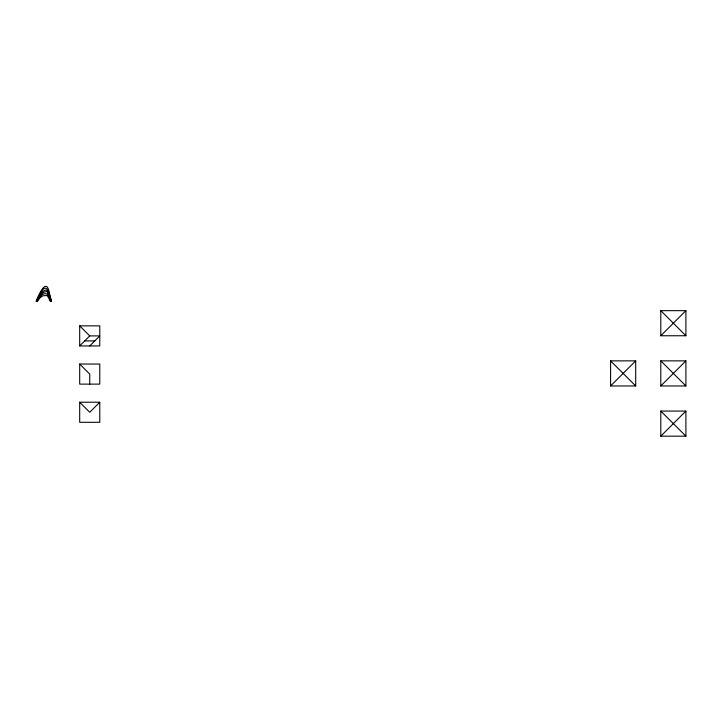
<?xml version="1.0" encoding="UTF-8"?>
<svg xmlns="http://www.w3.org/2000/svg" width="722" height="722" viewBox="0 0 722 722"><rect width="100%" height="100%" fill="white"/><g stroke="black" fill="none" stroke-linecap="round" stroke-linejoin="round"><path stroke-width="1.08" d="M36.1 301.327C39.963 291.932 47.435 275.623 49.845 296.291A60.422 60.422 0 0 0 51.659 301.327M36.371 301.327C43.347 285.37 47.399 282.275 51.388 301.327M36.632 301.327C38.943 293.863 48.428 282.537 49.628 297.41A53.184 53.184 0 0 0 51.118 301.327M36.903 301.327C38.78 297.383 41.38 291.859 46.379 291.607A1.498 1.498 0 0 1 47.264 292.085L49.466 297.753A63.771 63.771 0 0 0 50.856 301.327M37.165 301.327C40.784 292.536 49.087 289.838 50.585 301.327M37.436 301.327L39.71 298.078L41.984 296.309A7.292 7.292 0 0 1 43.6 295.677L47.192 295.56L48.699 298.078A49.998 49.998 0 0 0 49.809 300.352L50.323 301.327M79.691 345.937L99.771 345.937L99.771 325.857L79.691 325.857L79.691 345.937L89.736 335.901L99.771 335.901L89.736 345.937M99.771 402.226L89.736 412.271L79.691 402.226L99.771 402.226L99.771 422.307L79.691 422.307L79.691 402.226M610.586 385.963L635.694 360.865L610.586 360.865L610.586 385.963L635.694 385.963L635.694 360.865M660.792 335.757L685.9 310.659L660.792 310.659L660.792 335.757L685.9 335.757L685.9 310.659M660.792 385.963L685.9 360.865L660.792 360.865L660.792 385.963L685.9 385.963L685.9 360.865M660.792 436.169L685.9 411.071L660.792 411.071L660.792 436.169L685.9 436.169L685.9 411.071M84.709 340.919L94.753 340.919M79.691 364.041L99.771 364.041L99.771 384.122L79.691 384.122L79.691 364.041L89.736 374.086L89.736 384.122M660.792 310.659L685.9 335.757M660.792 360.865L685.9 385.963M610.586 360.865L635.694 385.963M660.792 411.071L685.9 436.169M79.691 325.857L89.736 335.901"/></g></svg>
